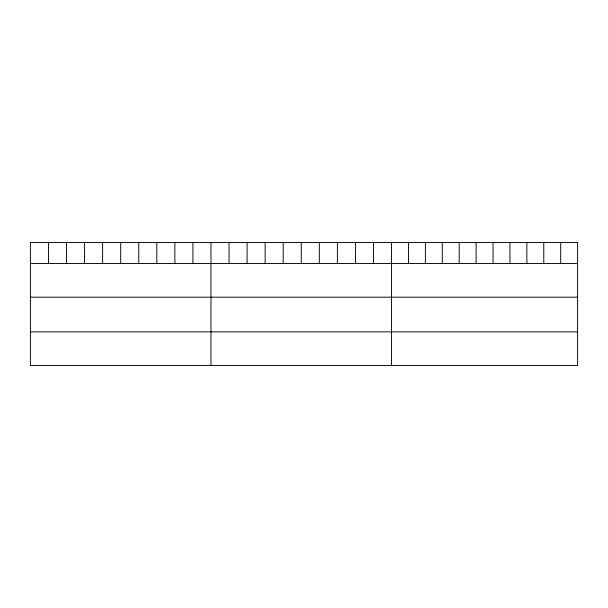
<?xml version="1.0" encoding="UTF-8"?>
<svg xmlns="http://www.w3.org/2000/svg" width="608" height="608" viewBox="0 0 608 608"><rect width="100%" height="100%" fill="white"/><g stroke="black" fill="none" stroke-linecap="round" stroke-linejoin="round"><path stroke-width="0.91" d="M30.4 263.538L577.6 263.538M30.4 297.19L577.6 297.19M30.4 331.854L577.6 331.854M560.69 242.493L560.69 263.538M543.772 242.493L543.772 263.538M526.862 242.493L526.862 263.538M509.945 242.493L509.945 263.538M493.035 242.493L493.035 263.538M476.117 242.493L476.117 263.538M459.207 242.493L459.207 263.538M442.29 242.493L442.29 263.538M425.38 242.493L425.38 263.538M408.462 242.493L408.462 263.538M391.552 242.493L391.552 365.507M373.494 242.493L373.494 263.538M355.437 242.493L355.437 263.538M337.379 242.493L337.379 263.538M319.322 242.493L319.322 263.538M301.264 242.493L301.264 263.538M283.206 242.493L283.206 263.538M265.149 242.493L265.149 263.538M247.091 242.493L247.091 263.538M229.034 242.493L229.034 263.538M210.976 242.493L210.976 365.507M192.918 242.493L192.918 263.538M174.861 242.493L174.861 263.538M156.803 242.493L156.803 263.538M138.746 242.493L138.746 263.538M120.688 242.493L120.688 263.538M102.63 242.493L102.63 263.538M84.573 242.493L84.573 263.538M66.515 242.493L66.515 263.538M48.458 242.493L48.458 263.538M577.6 242.493L30.4 242.493L30.4 365.507L577.6 365.507L577.6 242.493"/></g></svg>
